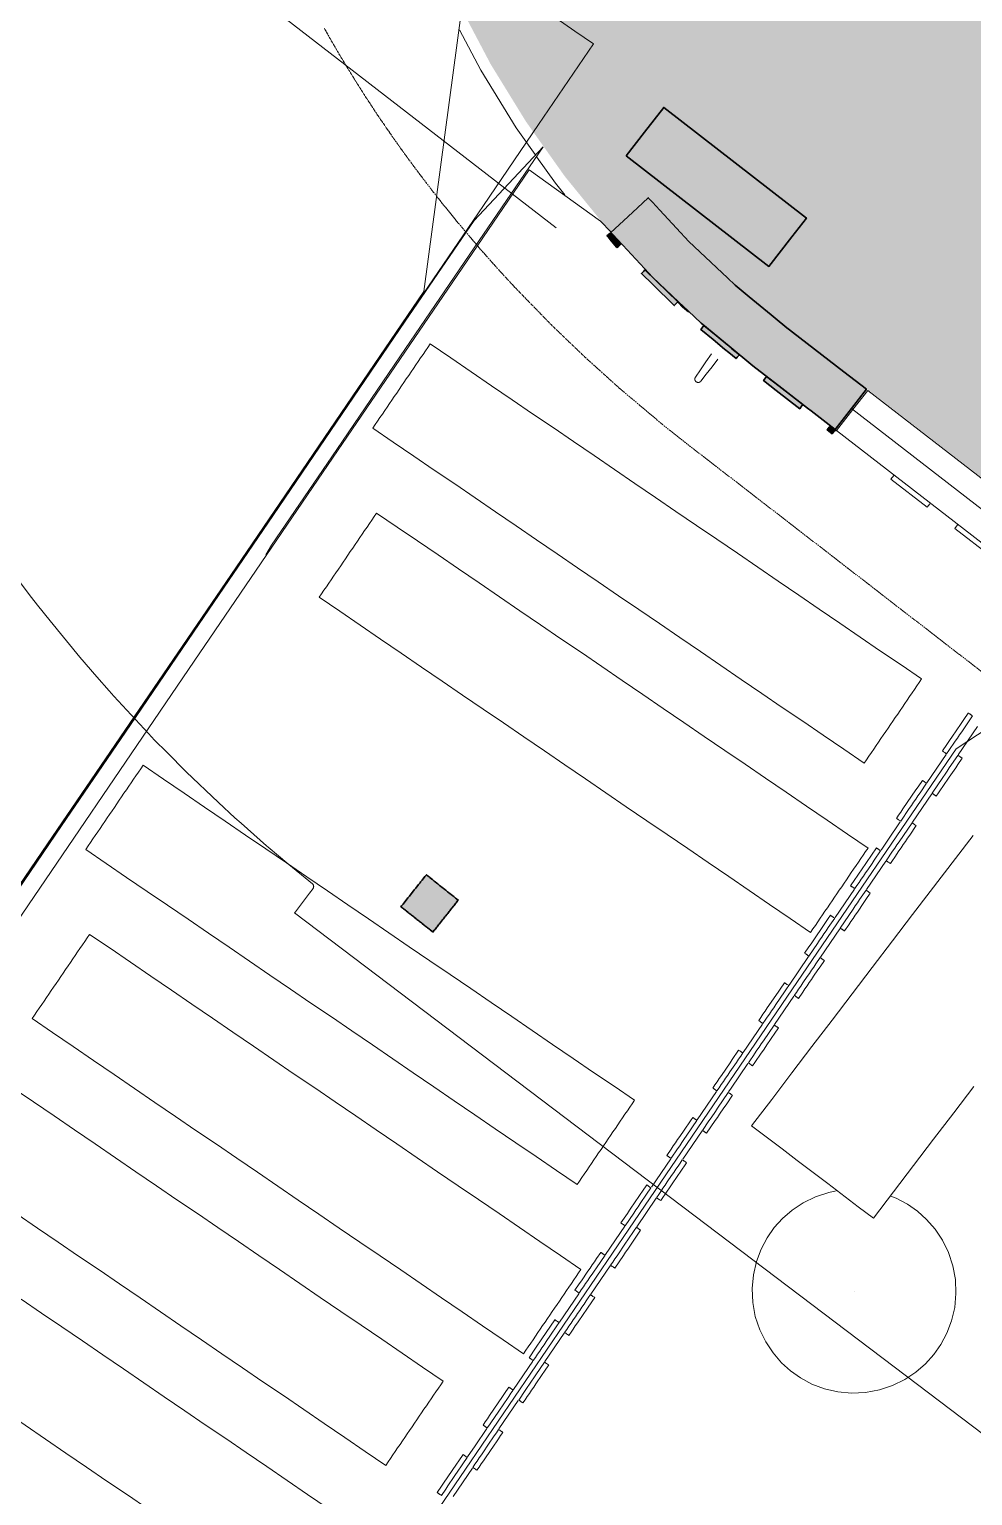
# Model space of a CAD drawing. Header units: millimetres. Extents: x -100577 to 287200, y -212120 to 238461.
# Drawn here: x 37707 to 40483, y 31457 to 35771 of the extents above; entities that cross this region are included whole.
import ezdxf

# ---------------------------------------------------------------- set-up
doc = ezdxf.new("R2010")
doc.units = ezdxf.units.MM
doc.linetypes.add('PHANTOM', pattern=[6.35, 3.175, -0.635, 0.635, -0.635, 0.635, -0.635])
for name, color, linetype, lineweight in [('01_切断（構造・壁）', 7, 'Continuous', 35), ('03_切断（ガラス）', 5, 'Continuous', 13), ('06_部屋の色', 8, 'Continuous', 0), ('10_見えがかり', 7, 'Continuous', 13), ('11_見えがかり（家具）', 8, 'Continuous', 9), ('20_上部（屋根の外形・梁）', 8, 'PHANTOM', 9), ('30_敷地・外構', 8, 'Continuous', 9), ('50_寸法', 3, 'Continuous', 9)]:
    doc.layers.add(name, color=color, linetype=linetype, lineweight=lineweight)

msp = doc.modelspace()

# ---------------------------------------------------------------- hatches: boundary and pattern name
at = {"layer": '01_切断（構造・壁）'}
for points in [[(39463.9, 35398.9), (39517.6, 35468.2), (39574.2, 35541.2), (39994, 35215.7), (39951.4, 35160.7), (39883.7, 35073.4)], [(39766.5, 34838.5), (39700, 34893.5), (39684.7, 34906.1), (39645.8, 34942.8), (39618.5, 34968.6), (39541.3, 35041.4), (39530.2, 35053.4), (39479.4, 35108), (39453.9, 35135.5), (39453.9, 35135.5), (39453.9, 35135.5), (39418.9, 35173.2), (39455.7, 35207.4), (39497.4, 35246.1), (39528.8, 35275.3), (39540.8, 35262.3), (39562.8, 35238.6), (39611.9, 35185.8), (39647.9, 35147.1), (39746, 35054.5), (39762.1, 35039.3), (39784, 35018.6), (39825.9, 34984), (39889.9, 34931.1), (39908.2, 34916), (39930.2, 34897.8), (39931, 34897.1), (39931.2, 34897), (39931.6, 34896.7), (40104.3, 34763.3), (40104.3, 34763.3), (40170.8, 34711.9), (40170.8, 34711.9), (40170.8, 34711.9), (40127.1, 34655.4), (40079, 34593.2), (40079, 34593.2), (40079, 34593.2), (40007.9, 34648.1), (39996.8, 34656.8), (39921.4, 34715), (39836.6, 34780.6)], [(39415.5, 35153.2), (39407.1, 35163), (39415.2, 35170), (39418.5, 35172.8), (39426.9, 35163), (39448, 35138.6), (39440.6, 35132.2), (39436.6, 35128.8)], [(39542.2, 35019.7), (39508.5, 35052.4), (39515.4, 35059.4), (39519, 35063.1), (39552.6, 35030.4), (39615.8, 34969), (39608.9, 34962), (39605.3, 34958.2)], [(39719.2, 34858.1), (39683, 34888), (39689.3, 34895.5), (39692.6, 34899.6), (39728.8, 34869.7), (39762.7, 34841.6), (39775, 34831.4), (39796.7, 34813.6), (39790.4, 34806), (39787.1, 34802), (39765.5, 34819.9), (39753.2, 34830.1)], [(39904.9, 34708.8), (39867.8, 34737.5), (39873.8, 34745.2), (39876.9, 34749.4), (39914.1, 34720.7), (39983.8, 34666.8), (39977.8, 34659.1), (39974.6, 34654.9)], [(40064.9, 34585.1), (40055.4, 34592.5), (40061.3, 34600.3), (40064.5, 34604.4), (40074.1, 34597), (40079, 34593.2), (40074.7, 34587.6), (40069.8, 34581.3)], [(38808.8, 33183.6), (38806.3, 33185.6), (38800.9, 33189.9), (38802.8, 33192.3), (38807.1, 33197.7), (38809.1, 33200.1), (38813.4, 33205.5), (38815.3, 33207.9), (38819.6, 33213.3), (38821.5, 33215.8), (38825.8, 33221.2), (38827.7, 33223.6), (38832.1, 33229), (38834, 33231.4), (38838.3, 33236.8), (38840.2, 33239.2), (38844.5, 33244.7), (38846.4, 33247.1), (38850.7, 33252.5), (38852.6, 33254.9), (38857, 33260.3), (38858.9, 33262.7), (38863.2, 33268.1), (38865.1, 33270.5), (38869.4, 33276), (38871.3, 33278.4), (38875.6, 33283.8), (38878, 33281.9), (38883.5, 33277.6), (38885.9, 33275.6), (38891.3, 33271.3), (38893.7, 33269.4), (38899.1, 33265.1), (38901.5, 33263.2), (38906.9, 33258.9), (38909.3, 33257), (38914.8, 33252.7), (38917.2, 33250.7), (38922.6, 33246.4), (38925, 33244.5), (38930.4, 33240.2), (38932.8, 33238.3), (38938.2, 33234), (38940.6, 33232.1), (38946.1, 33227.8), (38948.5, 33225.8), (38953.9, 33221.5), (38956.3, 33219.6), (38961.7, 33215.3), (38964.1, 33213.4), (38969.5, 33209.1), (38967.6, 33206.7), (38963.3, 33201.3), (38961.4, 33198.8), (38957.1, 33193.4), (38955.2, 33191), (38950.9, 33185.6), (38948.9, 33183.2), (38944.6, 33177.8), (38942.7, 33175.4), (38938.4, 33169.9), (38936.5, 33167.5), (38932.2, 33162.1), (38930.3, 33159.7), (38926, 33154.3), (38924, 33151.9), (38919.7, 33146.5), (38917.8, 33144.1), (38913.5, 33138.6), (38911.6, 33136.2), (38907.3, 33130.8), (38905.4, 33128.4), (38901.1, 33123), (38899.1, 33120.6), (38894.8, 33115.2), (38892.4, 33117.1), (38887, 33121.4), (38884.6, 33123.3), (38879.2, 33127.6), (38876.8, 33129.5), (38871.4, 33133.8), (38869, 33135.8), (38863.5, 33140.1), (38861.1, 33142), (38855.7, 33146.3), (38853.3, 33148.2), (38847.9, 33152.5), (38845.5, 33154.4), (38840.1, 33158.7), (38837.6, 33160.7), (38832.2, 33165), (38829.8, 33166.9), (38824.4, 33171.2), (38822, 33173.1), (38816.6, 33177.4), (38814.2, 33179.3)]]:
    msp.add_hatch(color=7, dxfattribs=at).paths.add_polyline_path(points)
at = {"layer": '06_部屋の色', "true_color": 0xc9c1e3}
msp.add_hatch(color=8, dxfattribs=at).paths.add_polyline_path([(38882.2, 37731.8), (38882.7, 37733.8), (38882.8, 37734.1), (38882.9, 37734.5), (38882.9, 37734.9), (38883.6, 37737.7), (38885.1, 37744), (38926, 37913.3), (38926, 37913.3), (38977.9, 38079.5), (38981.8, 38091.9), (39044.4, 38254.3), (39049.1, 38266.5), (39122.3, 38424.4), (39127.8, 38436.2), (39211.2, 38589), (39217.5, 38600.4), (39311.9, 38749.3), (39319, 38760.5), (39328.4, 38774.2), (39338.5, 38789), (39454.6, 38959.4), (39478.6, 38994.7), (41471.5, 41918.4), (48945.8, 35769.7), (48462.5, 35180.1), (47981.3, 34588.6), (47502.4, 33995.4), (47025.6, 33400.4), (46551, 32803.7), (46078.5, 32205.3), (45608.3, 31605.1), (45296, 31204.1), (45077.8, 30922.4), (40608.9, 34375.8), (40298.7, 34615.6), (39952.5, 34883.1), (39933.1, 34898.1), (39933, 34898), (39929.6, 34900.8), (39785.4, 35020.1), (39649.3, 35148.5), (39647.7, 35150.3), (39646.2, 35151.6), (39646.3, 35151.7), (39528.9, 35278.1), (39421.2, 35178), (39417.5, 35174.6), (39407.2, 35185.8), (39282.8, 35338.6), (39168.8, 35499.4), (39065.5, 35667.2), (38973.5, 35841.5), (38895, 36017.3), (39027.5, 36076.5), (39033.8, 36079.3), (38969, 36254.3), (38968.3, 36256.8), (38915.8, 36433.6), (38915.2, 36436.2), (38874.4, 36616.1), (38874, 36618.7), (38845.1, 36800.8), (38844.8, 36803.5), (38827.9, 36987.1), (38827.9, 36988.1), (38823.1, 37172.5), (38823.1, 37174.2), (38823.1, 37174.3), (38823.2, 37176.8), (38830.5, 37361.1), (38830.8, 37363.8), (38850.2, 37547.1), (38850.7, 37549.8), (38882.1, 37731.5), (38882.2, 37731.8), (38882.2, 37731.8)])

# ---------------------------------------------------------------- linework, layer by layer
at = {"layer": '01_切断（構造・壁）'}
for points in [[(39463.9, 35398.9), (39517.6, 35468.2), (39574.2, 35541.2), (39994, 35215.7), (39951.4, 35160.7), (39883.7, 35073.4), (39463.9, 35398.9)], [(39766.5, 34838.5), (39700, 34893.5), (39684.7, 34906.1), (39645.8, 34942.8), (39618.5, 34968.6), (39541.3, 35041.4), (39530.2, 35053.4), (39479.4, 35108), (39453.9, 35135.5), (39453.9, 35135.5), (39453.9, 35135.5), (39418.9, 35173.2), (39455.7, 35207.4), (39497.4, 35246.1), (39528.8, 35275.3), (39540.8, 35262.3), (39562.8, 35238.6), (39611.9, 35185.8), (39647.9, 35147.1), (39746, 35054.5), (39762.1, 35039.3), (39784, 35018.6), (39825.9, 34984), (39889.9, 34931.1), (39908.2, 34916), (39930.2, 34897.8), (39931, 34897.1), (39931.2, 34897), (39931.6, 34896.7), (40104.3, 34763.3), (40104.3, 34763.3), (40170.8, 34711.9), (40170.8, 34711.9), (40170.8, 34711.9), (40127.1, 34655.4), (40079, 34593.2), (40079, 34593.2), (40079, 34593.2), (40007.9, 34648.1), (39996.8, 34656.8), (39921.4, 34715), (39836.6, 34780.6), (39766.5, 34838.5)], [(39415.5, 35153.2), (39407.1, 35163), (39415.2, 35170), (39418.5, 35172.8), (39426.9, 35163), (39448, 35138.6), (39440.6, 35132.2), (39436.6, 35128.8), (39415.5, 35153.2)], [(39542.2, 35019.7), (39508.5, 35052.4), (39515.4, 35059.4), (39519, 35063.1), (39552.6, 35030.4), (39615.8, 34969), (39608.9, 34962), (39605.3, 34958.2), (39542.2, 35019.7)], [(39719.2, 34858.1), (39683, 34888), (39689.3, 34895.5), (39692.6, 34899.6), (39728.8, 34869.7), (39762.7, 34841.6), (39775, 34831.4), (39796.7, 34813.6), (39790.4, 34806), (39787.1, 34802), (39765.5, 34819.9), (39753.2, 34830.1), (39719.2, 34858.1)], [(39904.9, 34708.8), (39867.8, 34737.5), (39873.8, 34745.2), (39876.9, 34749.4), (39914.1, 34720.7), (39983.8, 34666.8), (39977.8, 34659.1), (39974.6, 34654.9), (39904.9, 34708.8)], [(40064.9, 34585.1), (40055.4, 34592.5), (40061.3, 34600.3), (40064.5, 34604.4), (40074.1, 34597), (40079, 34593.2), (40074.7, 34587.6), (40069.8, 34581.3), (40064.9, 34585.1)], [(38808.8, 33183.6), (38806.3, 33185.6), (38800.9, 33189.9), (38802.8, 33192.3), (38807.1, 33197.7), (38809.1, 33200.1), (38813.4, 33205.5), (38815.3, 33207.9), (38819.6, 33213.3), (38821.5, 33215.8), (38825.8, 33221.2), (38827.7, 33223.6), (38832.1, 33229), (38834, 33231.4), (38838.3, 33236.8), (38840.2, 33239.2), (38844.5, 33244.7), (38846.4, 33247.1), (38850.7, 33252.5), (38852.6, 33254.9), (38857, 33260.3), (38858.9, 33262.7), (38863.2, 33268.1), (38865.1, 33270.5), (38869.4, 33276), (38871.3, 33278.4), (38875.6, 33283.8), (38878, 33281.9), (38883.5, 33277.6), (38885.9, 33275.6), (38891.3, 33271.3), (38893.7, 33269.4), (38899.1, 33265.1), (38901.5, 33263.2), (38906.9, 33258.9), (38909.3, 33257), (38914.8, 33252.7), (38917.2, 33250.7), (38922.6, 33246.4), (38925, 33244.5), (38930.4, 33240.2), (38932.8, 33238.3), (38938.2, 33234), (38940.6, 33232.1), (38946.1, 33227.8), (38948.5, 33225.8), (38953.9, 33221.5), (38956.3, 33219.6), (38961.7, 33215.3), (38964.1, 33213.4), (38969.5, 33209.1), (38967.6, 33206.7), (38963.3, 33201.3), (38961.4, 33198.8), (38957.1, 33193.4), (38955.2, 33191), (38950.9, 33185.6), (38948.9, 33183.2), (38944.6, 33177.8), (38942.7, 33175.4), (38938.4, 33169.9), (38936.5, 33167.5), (38932.2, 33162.1), (38930.3, 33159.7), (38926, 33154.3), (38924, 33151.9), (38919.7, 33146.5), (38917.8, 33144.1), (38913.5, 33138.6), (38911.6, 33136.2), (38907.3, 33130.8), (38905.4, 33128.4), (38901.1, 33123), (38899.1, 33120.6), (38894.8, 33115.2), (38892.4, 33117.1), (38887, 33121.4), (38884.6, 33123.3), (38879.2, 33127.6), (38876.8, 33129.5), (38871.4, 33133.8), (38869, 33135.8), (38863.5, 33140.1), (38861.1, 33142), (38855.7, 33146.3), (38853.3, 33148.2), (38847.9, 33152.5), (38845.5, 33154.4), (38840.1, 33158.7), (38837.6, 33160.7), (38832.2, 33165), (38829.8, 33166.9), (38824.4, 33171.2), (38822, 33173.1), (38816.6, 33177.4), (38814.2, 33179.3), (38808.8, 33183.6)]]:
    msp.add_lwpolyline(points, dxfattribs=at)
at = {"layer": '03_切断（ガラス）'}
msp.add_lwpolyline([(40126.9, 34655.5), (44082.1, 31596.7)], dxfattribs=at)
at = {"layer": '10_見えがかり'}
for points in [[(38978.6, 35826.5), (38868.4, 34999.4), (38314.8, 34187.1), (37761.1, 33374.9), (37207.5, 32562.6), (36653.9, 31750.4), (36100.2, 30938.1), (35546.6, 30125.9)], [(38973, 35769.6), (39036, 35650.3), (39140.4, 35480.6), (39195.5, 35402.9)], [(36184.9, 29549.5), (35644.5, 29917.8), (35593.1, 30105.3), (35577.9, 30083), (35593, 30105.6), (35577.1, 30163.5), (35981.7, 30757.1), (36184, 31053.9), (36386.3, 31350.7), (36588.5, 31647.4), (36993.1, 32241), (37195.4, 32537.8), (37397.7, 32834.6), (37600, 33131.4), (37802.3, 33428.1), (38004.6, 33724.9), (38206.9, 34021.7), (38409.1, 34318.5), (38611.4, 34615.3), (38813.7, 34912), (39016, 35208.8), (39219.1, 35425)], [(39219.1, 35425), (39016.8, 35128.3), (38814.5, 34831.5), (38612.2, 34534.7), (38420.3, 34253.2), (38403.2, 34224.5)], [(39201.1, 35395.1), (39255.8, 35318), (39283.1, 35284.4)], [(38192.7, 33912.2), (38389.7, 34201.2), (38586.7, 34490.2), (38980.7, 35068.3), (39177.7, 35357.3), (39388.4, 35206.8), (39418.3, 35175.3)], [(39616.6, 34966.9), (39629.3, 34953.6), (39647.5, 34938.5)], [(40174.7, 34708.8), (40174.7, 34708.8), (41504, 33681.6), (42833.7, 32654.1), (44123, 31657.8), (44118.6, 31652.1), (44114.7, 31646.9), (44114.6, 31646.9), (44075, 31595.6), (44031.3, 31539), (44031.3, 31539), (42741.3, 32535.9), (40083, 34590.2), (40131, 34652.3), (40174.7, 34708.8)], [(40079.4, 34590.4), (40081.7, 34588.6)], [(40242.9, 34447.6), (40250.9, 34457.9)], [(40357.7, 34375.3), (40349.8, 34365), (40242.9, 34447.6)], [(40430.5, 34302.6), (40438.5, 34312.9)], [(40545.3, 34230.4), (40537.3, 34220.1), (40430.5, 34302.6)], [(37198.4, 28965.6), (37173.1, 28936.4), (36306.1, 29527.4), (36017.1, 29724.4), (35728, 29921.4), (35631.7, 30154.9), (35828.7, 30443.9), (36025.7, 30733), (36616.7, 31600), (36813.7, 31889), (37404.7, 32756.1), (37601.7, 33045.1), (38192.7, 33912.2)], [(40397.5, 33645.9), (40396.4, 33646.6), (40395.4, 33647.3), (40394.4, 33648), (40407, 33666.6), (40413.4, 33675.9), (40426, 33694.5), (40432.4, 33703.8), (40451.4, 33731.7), (40457.7, 33741), (40470.4, 33759.6), (40471.4, 33758.9), (40473.5, 33757.5), (40474.5, 33756.8), (40475.6, 33756.1), (40476.6, 33755.4), (40477.6, 33754.7), (40478.7, 33753.9), (40479.7, 33753.2), (40481.7, 33751.8), (40482.8, 33751.1), (40451.1, 33704.7), (40444.8, 33695.4), (40438.4, 33686.1), (40432.1, 33676.8), (40425.8, 33667.5), (40419.4, 33658.2), (40413.1, 33648.9), (40406.7, 33639.6), (40405.7, 33640.3), (40404.7, 33641), (40403.6, 33641.7), (40401.6, 33643.1), (40399.5, 33644.5), (40397.5, 33645.9)], [(40498, 33720.2), (40441.1, 33636.7)], [(40348.7, 33554.5), (40405.6, 33637.9)], [(40368.1, 33520.7), (40367, 33521.4), (40366, 33522.1), (40365, 33522.8), (40364, 33523.5), (40395.6, 33570), (40402, 33579.3), (40408.3, 33588.6), (40414.6, 33597.9), (40440, 33635.1), (40441, 33634.4), (40443.1, 33633), (40444.1, 33632.3), (40445.1, 33631.6), (40447.2, 33630.2), (40448.2, 33629.4), (40449.3, 33628.7), (40451.3, 33627.3), (40452.4, 33626.6), (40439.7, 33608), (40433.4, 33598.7), (40414.4, 33570.9), (40408, 33561.6), (40401.7, 33552.3), (40395.4, 33543), (40389, 33533.7), (40382.7, 33524.4), (40376.3, 33515.1), (40374.3, 33516.5), (40373.2, 33517.2), (40372.2, 33517.9), (40371.2, 33518.6), (40370.1, 33519.3), (40369.1, 33520), (40368.1, 33520.7)], [(40262.3, 33447.6), (40260.2, 33449), (40259.2, 33449.7), (40265.5, 33459), (40271.9, 33468.3), (40278.2, 33477.6), (40316.2, 33533.4), (40322.5, 33542.7), (40335.2, 33561.3), (40337.3, 33559.9), (40338.3, 33559.2), (40340.4, 33557.7), (40341.4, 33557), (40342.4, 33556.3), (40345.5, 33554.2), (40346.6, 33553.5), (40347.6, 33552.8), (40328.6, 33524.9), (40322.3, 33515.6), (40315.9, 33506.3), (40309.6, 33497), (40303.3, 33487.7), (40296.9, 33478.5), (40271.6, 33441.3), (40270.5, 33442), (40268.5, 33443.4), (40265.4, 33445.5), (40264.3, 33446.2), (40263.3, 33446.9), (40262.3, 33447.6)], [(40362.8, 33521.9), (40305.9, 33438.4)], [(40213.6, 33356.2), (40233.3, 33385.1), (40270.4, 33439.6)], [(40231.9, 33323.1), (40230.8, 33323.8), (40229.8, 33324.5), (40228.8, 33325.2), (40247.8, 33353.1), (40254.1, 33362.4), (40260.5, 33371.7), (40266.8, 33381), (40304.8, 33436.8), (40305.8, 33436.1), (40306.9, 33435.4), (40308.9, 33433.9), (40311, 33432.5), (40313.1, 33431.1), (40316.2, 33429), (40317.2, 33428.3), (40298.2, 33400.4), (40291.9, 33391.1), (40285.5, 33381.8), (40279.2, 33372.5), (40272.9, 33363.2), (40266.5, 33353.9), (40253.8, 33335.4), (40247.5, 33326.1), (40241.2, 33316.8), (40240.1, 33317.5), (40239.1, 33318.2), (40238.1, 33318.9), (40237, 33319.6), (40235, 33321), (40233.9, 33321.7), (40232.9, 33322.4), (40231.9, 33323.1)], [(40128.1, 33248.6), (40127.1, 33249.3), (40126.1, 33250), (40125, 33250.7), (40124, 33251.4), (40136.7, 33270), (40143, 33279.3), (40149.4, 33288.6), (40155.7, 33297.9), (40200, 33363), (40201.1, 33362.2), (40202.1, 33361.5), (40203.1, 33360.8), (40205.2, 33359.4), (40206.2, 33358.7), (40207.3, 33358), (40208.3, 33357.3), (40209.3, 33356.6), (40210.4, 33355.9), (40211.4, 33355.2), (40212.4, 33354.5), (40206.1, 33345.2), (40199.8, 33335.9), (40193.4, 33326.6), (40187.1, 33317.3), (40174.4, 33298.7), (40168.1, 33289.4), (40161.7, 33280.1), (40155.4, 33270.8), (40149.1, 33261.5), (40142.7, 33252.2), (40136.4, 33243), (40134.3, 33244.4), (40133.3, 33245.1), (40132.3, 33245.8), (40131.2, 33246.5), (40130.2, 33247.2), (40129.2, 33247.9), (40128.1, 33248.6)], [(40227.7, 33323.6), (40170.8, 33240.1)], [(40078.4, 33157.8), (40135.3, 33241.3)], [(40096.7, 33124.8), (40095.7, 33125.5), (40094.6, 33126.2), (40093.6, 33126.9), (40131.6, 33182.7), (40138, 33192), (40144.3, 33201.3), (40150.6, 33210.6), (40169.6, 33238.5), (40170.7, 33237.7), (40172.7, 33236.3), (40173.8, 33235.6), (40175.8, 33234.2), (40176.9, 33233.5), (40177.9, 33232.8), (40178.9, 33232.1), (40181, 33230.7), (40182, 33230), (40169.4, 33211.4), (40163, 33202.1), (40144, 33174.2), (40137.7, 33164.9), (40131.3, 33155.6), (40125, 33146.3), (40118.7, 33137), (40106, 33118.5), (40105, 33119.2), (40103.9, 33119.9), (40102.9, 33120.6), (40101.9, 33121.3), (40100.8, 33122), (40099.8, 33122.7), (40098.8, 33123.4), (40097.7, 33124.1), (40096.7, 33124.8)], [(39991.9, 33051), (39989.9, 33052.4), (39988.8, 33053.1), (40001.5, 33071.7), (40007.8, 33081), (40052.2, 33146), (40058.5, 33155.3), (40064.9, 33164.6), (40065.9, 33163.9), (40066.9, 33163.2), (40068, 33162.5), (40069, 33161.8), (40071.1, 33160.4), (40072.1, 33159.7), (40074.2, 33158.3), (40076.2, 33156.9), (40077.3, 33156.2), (40058.3, 33128.3), (40051.9, 33119), (40045.6, 33109.7), (40039.2, 33100.4), (40032.9, 33091.1), (40026.6, 33081.8), (40001.2, 33044.6), (40000.2, 33045.3), (39998.1, 33046.8), (39996.1, 33048.2), (39995, 33048.9), (39994, 33049.6), (39993, 33050.3), (39991.9, 33051)], [(40092.5, 33125.2), (40035.6, 33041.8)], [(39943.2, 32959.5), (40000.1, 33043)], [(39961.5, 32926.5), (39960.5, 32927.2), (39959.5, 32927.9), (39958.4, 32928.6), (39964.8, 32937.9), (39971.1, 32947.2), (39977.4, 32956.5), (39983.8, 32965.8), (39996.5, 32984.4), (40002.8, 32993.7), (40009.1, 33003), (40015.5, 33012.2), (40021.8, 33021.5), (40034.5, 33040.1), (40035.5, 33039.4), (40037.6, 33038), (40038.6, 33037.3), (40039.6, 33036.6), (40040.7, 33035.9), (40041.7, 33035.2), (40042.7, 33034.5), (40043.8, 33033.8), (40044.8, 33033.1), (40045.8, 33032.4), (40046.9, 33031.7), (40034.2, 33013.1), (40027.9, 33003.8), (40015.2, 32985.2), (40008.8, 32975.9), (40002.5, 32966.6), (39996.2, 32957.3), (39989.8, 32948), (39983.5, 32938.7), (39970.8, 32920.1), (39968.8, 32921.5), (39967.7, 32922.2), (39966.7, 32923), (39965.7, 32923.7), (39964.6, 32924.4), (39963.6, 32925.1), (39961.5, 32926.5)], [(39856.8, 32852.7), (39854.7, 32854.1), (39853.7, 32854.8), (39860, 32864.1), (39866.3, 32873.4), (39872.7, 32882.7), (39879, 32892), (39910.7, 32938.4), (39917, 32947.7), (39929.7, 32966.3), (39930.7, 32965.6), (39932.8, 32964.2), (39934.9, 32962.8), (39936.9, 32961.4), (39939, 32960), (39941.1, 32958.6), (39942.1, 32957.9), (39935.8, 32948.6), (39929.4, 32939.3), (39904.1, 32902.1), (39897.7, 32892.8), (39891.4, 32883.5), (39885.1, 32874.2), (39878.7, 32864.9), (39872.4, 32855.6), (39866.1, 32846.3), (39865, 32847), (39864, 32847.7), (39863, 32848.4), (39861.9, 32849.1), (39859.9, 32850.5), (39857.8, 32852), (39856.8, 32852.7)], [(39957.3, 32926.9), (39900.4, 32843.5)], [(39808, 32761.2), (39864.9, 32844.7)], [(39826.4, 32728.2), (39824.3, 32729.6), (39823.3, 32730.3), (39829.6, 32739.6), (39835.9, 32748.9), (39848.6, 32767.5), (39854.9, 32776.8), (39861.3, 32786), (39867.6, 32795.3), (39899.3, 32841.8), (39900.3, 32841.1), (39901.4, 32840.4), (39902.4, 32839.7), (39903.4, 32839), (39904.5, 32838.3), (39905.5, 32837.6), (39906.5, 32836.9), (39907.6, 32836.2), (39908.6, 32835.5), (39909.6, 32834.8), (39910.7, 32834.1), (39911.7, 32833.4), (39899, 32814.8), (39892.7, 32805.5), (39886.3, 32796.2), (39880, 32786.9), (39867.3, 32768.3), (39861, 32759), (39854.7, 32749.7), (39848.3, 32740.4), (39842, 32731.1), (39835.7, 32721.8), (39833.6, 32723.2), (39832.6, 32723.9), (39831.5, 32724.6), (39828.4, 32726.8), (39826.4, 32728.2)], [(39721.6, 32654.3), (39719.5, 32655.8), (39718.5, 32656.5), (39724.8, 32665.8), (39731.2, 32675.1), (39737.5, 32684.3), (39743.8, 32693.6), (39769.2, 32730.8), (39775.5, 32740.1), (39781.9, 32749.4), (39788.2, 32758.7), (39794.5, 32768), (39795.6, 32767.3), (39797.6, 32765.9), (39798.7, 32765.2), (39799.7, 32764.5), (39801.8, 32763.1), (39802.8, 32762.4), (39803.8, 32761.7), (39805.9, 32760.3), (39806.9, 32759.6), (39800.6, 32750.3), (39794.2, 32741), (39787.9, 32731.7), (39768.9, 32703.8), (39762.6, 32694.5), (39756.2, 32685.2), (39749.9, 32675.9), (39743.6, 32666.6), (39737.2, 32657.3), (39730.9, 32648), (39729.9, 32648.7), (39728.8, 32649.4), (39727.8, 32650.1), (39726.8, 32650.8), (39724.7, 32652.2), (39723.7, 32652.9), (39722.6, 32653.6), (39721.6, 32654.3)], [(39822.1, 32728.6), (39772.4, 32655.7), (39765.2, 32645.2)], [(39672.9, 32562.9), (39729.8, 32646.4)], [(39691.2, 32529.8), (39690.2, 32530.6), (39689.1, 32531.3), (39688.1, 32532), (39707.1, 32559.8), (39713.4, 32569.1), (39726.1, 32587.7), (39732.4, 32597), (39764.1, 32643.5), (39765.2, 32642.8), (39766.2, 32642.1), (39768.3, 32640.7), (39769.3, 32640), (39770.3, 32639.3), (39771.4, 32638.6), (39772.4, 32637.9), (39775.5, 32635.8), (39776.5, 32635.1), (39757.5, 32607.2), (39751.2, 32597.9), (39738.5, 32579.3), (39732.2, 32570), (39725.8, 32560.7), (39700.5, 32523.5), (39699.4, 32524.2), (39698.4, 32524.9), (39697.4, 32525.6), (39696.4, 32526.3), (39695.3, 32527), (39694.3, 32527.7), (39693.3, 32528.4), (39692.2, 32529.1), (39691.2, 32529.8)], [(39587.4, 32455.3), (39586.4, 32456), (39585.4, 32456.7), (39584.4, 32457.4), (39583.3, 32458.1), (39596, 32476.7), (39602.3, 32486), (39608.7, 32495.3), (39615, 32504.6), (39621.3, 32513.9), (39634, 32532.5), (39640.3, 32541.8), (39646.7, 32551.1), (39653, 32560.4), (39659.4, 32569.7), (39660.4, 32569), (39661.4, 32568.3), (39662.5, 32567.6), (39663.5, 32566.9), (39664.5, 32566.2), (39665.5, 32565.5), (39666.6, 32564.8), (39667.6, 32564.1), (39668.6, 32563.4), (39669.7, 32562.7), (39670.7, 32562), (39671.7, 32561.2), (39659.1, 32542.7), (39652.7, 32533.4), (39633.7, 32505.5), (39627.4, 32496.2), (39621.1, 32486.9), (39614.7, 32477.6), (39608.4, 32468.3), (39602, 32459), (39595.7, 32449.7), (39593.6, 32451.1), (39592.6, 32451.8), (39591.6, 32452.5), (39590.5, 32453.2), (39588.5, 32454.6), (39587.4, 32455.3)], [(39687, 32530.3), (39630.1, 32446.8)], [(39537.7, 32364.6), (39594.6, 32448)], [(39556, 32331.5), (39555, 32332.2), (39553.9, 32332.9), (39552.9, 32333.6), (39559.3, 32342.9), (39565.6, 32352.2), (39571.9, 32361.5), (39578.3, 32370.8), (39584.6, 32380.1), (39597.3, 32398.7), (39603.6, 32408), (39609.9, 32417.3), (39616.3, 32426.6), (39622.6, 32435.9), (39628.9, 32445.2), (39630, 32444.5), (39632, 32443.1), (39633.1, 32442.4), (39634.1, 32441.7), (39635.1, 32441), (39638.2, 32438.9), (39639.3, 32438.2), (39640.3, 32437.5), (39641.3, 32436.7), (39622.3, 32408.9), (39616, 32399.6), (39609.7, 32390.3), (39603.3, 32381), (39597, 32371.7), (39590.7, 32362.4), (39584.3, 32353.1), (39578, 32343.8), (39571.6, 32334.5), (39565.3, 32325.2), (39563.2, 32326.6), (39562.2, 32327.3), (39558.1, 32330.1), (39556, 32331.5)], [(39451.2, 32257.7), (39450.2, 32258.4), (39449.2, 32259.1), (39448.1, 32259.8), (39467.2, 32287.7), (39473.5, 32297), (39479.8, 32306.3), (39486.2, 32315.6), (39492.5, 32324.9), (39498.8, 32334.2), (39505.2, 32343.5), (39511.5, 32352.8), (39524.2, 32371.4), (39525.2, 32370.7), (39527.3, 32369.3), (39528.3, 32368.6), (39530.4, 32367.2), (39532.4, 32365.8), (39534.5, 32364.3), (39536.6, 32362.9), (39523.9, 32344.3), (39517.6, 32335), (39511.2, 32325.8), (39504.9, 32316.5), (39498.6, 32307.2), (39492.2, 32297.9), (39485.9, 32288.6), (39460.5, 32251.4), (39459.5, 32252.1), (39457.4, 32253.5), (39455.4, 32254.9), (39453.3, 32256.3), (39452.3, 32257), (39451.2, 32257.7)], [(39551.8, 32332), (39494.9, 32248.5)], [(39402.5, 32166.3), (39459.4, 32249.7)], [(39421.9, 32132.5), (39420.8, 32133.2), (39419.8, 32133.9), (39418.8, 32134.6), (39417.7, 32135.3), (39424.1, 32144.6), (39430.4, 32153.9), (39436.8, 32163.2), (39462.1, 32200.4), (39468.4, 32209.7), (39474.8, 32219), (39481.1, 32228.3), (39487.4, 32237.6), (39493.8, 32246.9), (39495.8, 32245.5), (39496.9, 32244.8), (39500, 32242.7), (39502, 32241.3), (39504.1, 32239.8), (39505.1, 32239.1), (39506.2, 32238.4), (39468.2, 32182.7), (39461.8, 32173.4), (39455.5, 32164.1), (39430.1, 32126.9), (39428.1, 32128.3), (39427, 32129), (39426, 32129.7), (39425, 32130.4), (39423.9, 32131.1), (39422.9, 32131.8), (39421.9, 32132.5)], [(39316.1, 32059.4), (39314, 32060.8), (39313, 32061.5), (39325.6, 32080.1), (39332, 32089.4), (39351, 32117.3), (39357.3, 32126.6), (39363.7, 32135.9), (39370, 32145.2), (39376.3, 32154.5), (39389, 32173.1), (39390, 32172.4), (39392.1, 32171), (39393.1, 32170.3), (39394.2, 32169.6), (39395.2, 32168.8), (39396.2, 32168.1), (39397.3, 32167.4), (39398.3, 32166.7), (39399.3, 32166), (39400.4, 32165.3), (39401.4, 32164.6), (39376.1, 32127.4), (39369.7, 32118.1), (39363.4, 32108.8), (39357, 32099.6), (39350.7, 32090.3), (39344.4, 32081), (39338, 32071.7), (39331.7, 32062.4), (39325.4, 32053.1), (39324.3, 32053.8), (39322.3, 32055.2), (39320.2, 32056.6), (39318.1, 32058), (39316.1, 32059.4)], [(39416.6, 32133.7), (39359.7, 32050.2)], [(39267.4, 31968), (39324.2, 32051.4)], [(39285.7, 31934.9), (39283.6, 31936.3), (39282.6, 31937), (39288.9, 31946.3), (39295.2, 31955.6), (39301.6, 31964.9), (39307.9, 31974.2), (39314.3, 31983.5), (39320.6, 31992.8), (39326.9, 32002.1), (39333.3, 32011.4), (39339.6, 32020.7), (39345.9, 32030), (39352.3, 32039.3), (39358.6, 32048.6), (39359.6, 32047.9), (39361.7, 32046.5), (39362.7, 32045.8), (39363.8, 32045), (39364.8, 32044.3), (39365.8, 32043.6), (39367.9, 32042.2), (39370, 32040.8), (39371, 32040.1), (39352, 32012.2), (39345.7, 32002.9), (39339.3, 31993.6), (39333, 31984.3), (39326.6, 31975), (39320.3, 31965.8), (39314, 31956.5), (39307.6, 31947.2), (39301.3, 31937.9), (39295, 31928.6), (39292.9, 31930), (39290.8, 31931.4), (39287.7, 31933.5), (39285.7, 31934.9)], [(39181.9, 31860.4), (39180.9, 31861.1), (39178.8, 31862.5), (39177.8, 31863.2), (39196.8, 31891.1), (39203.1, 31900.4), (39209.5, 31909.7), (39215.8, 31919), (39253.8, 31974.8), (39254.9, 31974.1), (39256.9, 31972.6), (39258, 31971.9), (39259, 31971.2), (39261.1, 31969.8), (39262.1, 31969.1), (39263.1, 31968.4), (39265.2, 31967), (39266.2, 31966.3), (39259.9, 31957), (39253.6, 31947.7), (39247.2, 31938.4), (39240.9, 31929.1), (39228.2, 31910.5), (39221.9, 31901.2), (39215.5, 31891.9), (39209.2, 31882.6), (39202.9, 31873.3), (39196.5, 31864.1), (39190.2, 31854.8), (39188.1, 31856.2), (39187.1, 31856.9), (39184, 31859), (39183, 31859.7), (39181.9, 31860.4)], [(39281.4, 31935.4), (39224.6, 31851.9)], [(39132.2, 31769.6), (39189.1, 31853.1)], [(39150.5, 31736.6), (39149.5, 31737.3), (39148.4, 31738), (39147.4, 31738.7), (39166.4, 31766.6), (39172.7, 31775.9), (39179.1, 31785.2), (39185.4, 31794.5), (39191.8, 31803.8), (39198.1, 31813.1), (39223.4, 31850.3), (39224.5, 31849.6), (39225.5, 31848.8), (39227.6, 31847.4), (39229.6, 31846), (39231.7, 31844.6), (39234.8, 31842.5), (39235.8, 31841.8), (39223.2, 31823.2), (39216.8, 31813.9), (39197.8, 31786), (39191.5, 31776.7), (39185.1, 31767.4), (39178.8, 31758.1), (39172.5, 31748.8), (39166.1, 31739.6), (39159.8, 31730.3), (39158.8, 31731), (39157.7, 31731.7), (39156.7, 31732.4), (39154.6, 31733.8), (39153.6, 31734.5), (39152.6, 31735.2), (39151.5, 31735.9), (39150.5, 31736.6)], [(39046.8, 31662.1), (39045.7, 31662.8), (39044.7, 31663.5), (39043.7, 31664.2), (39042.6, 31664.9), (39049, 31674.2), (39055.3, 31683.5), (39061.6, 31692.8), (39099.7, 31748.6), (39106, 31757.9), (39118.7, 31776.4), (39119.7, 31775.7), (39120.7, 31775), (39121.8, 31774.3), (39123.8, 31772.9), (39125.9, 31771.5), (39128, 31770.1), (39129, 31769.4), (39130, 31768.7), (39131.1, 31768), (39124.7, 31758.7), (39118.4, 31749.4), (39112, 31740.1), (39105.7, 31730.8), (39099.4, 31721.5), (39093, 31712.2), (39086.7, 31702.9), (39067.7, 31675), (39061.4, 31665.7), (39055, 31656.4), (39053, 31657.9), (39051.9, 31658.6), (39050.9, 31659.3), (39048.8, 31660.7), (39047.8, 31661.4), (39046.8, 31662.1)], [(39146.3, 31737.1), (39089.4, 31653.6)], [(38997, 31571.3), (39019.2, 31603.9), (39053.9, 31654.8)], [(39015.3, 31538.3), (39014.3, 31539), (39013.3, 31539.7), (39012.2, 31540.4), (39018.6, 31549.7), (39024.9, 31559), (39031.2, 31568.3), (39037.6, 31577.6), (39062.9, 31614.8), (39069.3, 31624.1), (39075.6, 31633.3), (39081.9, 31642.6), (39088.3, 31651.9), (39089.3, 31651.2), (39090.3, 31650.5), (39091.4, 31649.8), (39092.4, 31649.1), (39093.4, 31648.4), (39095.5, 31647), (39096.5, 31646.3), (39097.6, 31645.6), (39098.6, 31644.9), (39099.6, 31644.2), (39100.7, 31643.5), (39094.3, 31634.2), (39088, 31624.9), (39081.6, 31615.6), (39075.3, 31606.3), (39050, 31569.1), (39043.6, 31559.8), (39037.3, 31550.5), (39031, 31541.2), (39024.6, 31531.9), (39022.6, 31533.3), (39020.5, 31534.8), (39017.4, 31536.9), (39015.3, 31538.3)], [(38910.6, 31464.5), (38909.5, 31465.2), (38908.5, 31465.9), (38907.5, 31466.6), (38920.1, 31485.2), (38926.5, 31494.5), (38964.5, 31550.2), (38970.8, 31559.5), (38983.5, 31578.1), (38984.5, 31577.4), (38986.6, 31576), (38988.7, 31574.6), (38990.7, 31573.2), (38992.8, 31571.8), (38994.9, 31570.4), (38995.9, 31569.7), (38983.2, 31551.1), (38976.9, 31541.8), (38970.5, 31532.5), (38957.9, 31513.9), (38951.5, 31504.6), (38945.2, 31495.3), (38938.9, 31486), (38932.5, 31476.7), (38919.8, 31458.1), (38918.8, 31458.8), (38917.8, 31459.5), (38916.8, 31460.2), (38915.7, 31460.9), (38913.7, 31462.4), (38912.6, 31463.1), (38911.6, 31463.8), (38910.6, 31464.5)], [(39011.1, 31538.7), (38954.2, 31455.3)]]:
    msp.add_lwpolyline(points, dxfattribs=at)
at = {"layer": '11_見えがかり（家具）'}
for points in [[(40247.2, 33089.2), (40306.4, 33166.8), (40484.9, 33399.2)], [(40486.5, 32660.8), (40427.4, 32583.4), (40368.3, 32505.9), (40309.2, 32428.4), (40250.1, 32350.9), (40191, 32273.4), (40146.2, 32307.4), (40056.6, 32375.4), (39967, 32443.5), (39922.3, 32477.5), (39832.7, 32545.6), (39891.9, 32623.2), (39951.1, 32700.9), (40010.3, 32778.5), (40069.5, 32856.2), (40128.7, 32933.9), (40188, 33011.5), (40247.2, 33089.2)], [(39878.7, 32216.2), (39899.5, 32245.8), (39923.6, 32272.7), (39952.1, 32297.5), (39984.7, 32319.1), (40020.8, 32336.8), (40059.6, 32349.6), (40081.9, 32353.7)], [(40242.8, 32338), (40258, 32332.3), (40291.4, 32314.6), (40321, 32293.8), (40347.9, 32269.7), (40372.6, 32241.2), (40394.3, 32208.6), (40412, 32172.5), (40424.8, 32133.7), (40432.3, 32093), (40434.1, 32051.7), (40430.4, 32011), (40421.3, 31971.8), (40407.5, 31935.3), (40389.8, 31901.9), (40369, 31872.3), (40344.8, 31845.4), (40316.3, 31820.7), (40283.8, 31799), (40247.7, 31781.3), (40208.8, 31768.5), (40168.2, 31761), (40126.9, 31759.2), (40086.2, 31762.9), (40047, 31772), (40010.4, 31785.8), (39977.1, 31803.5), (39947.5, 31824.3), (39920.6, 31848.5), (39895.8, 31877), (39874.2, 31909.5), (39856.5, 31945.6), (39843.7, 31984.5), (39836.2, 32025.1), (39834.3, 32066.4), (39838.1, 32107.1), (39847.2, 32146.3), (39861, 32182.9), (39878.7, 32216.2)]]:
    msp.add_lwpolyline(points, dxfattribs=at)
at = {"layer": '20_上部（屋根の外形・梁）'}
for points in [[(40563, 33840), (40271.2, 34065.6), (39687.5, 34516.7), (39657.5, 34539.8), (39657.4, 34539.9), (39571.3, 34607.9), (39570.9, 34608.2), (39444.9, 34714.2), (39444.5, 34714.5), (39402.6, 34752.2), (39342.5, 34806.4), (39342.2, 34806.7), (39243, 34901.9), (39242.6, 34902.3), (39135.2, 35012.8), (39089.8, 35062), (39089.6, 35062.2), (39034.5, 35124.2), (39034.3, 35124.5), (38962.6, 35209.1), (38962.4, 35209.4), (38918.1, 35264.4), (38910.1, 35274.3), (38909.9, 35274.5), (38897.4, 35290.6), (38897.1, 35291), (38892.9, 35296.2), (38892.7, 35296.5), (38888.7, 35301.8), (38888.5, 35302.1), (38875.8, 35318.3), (38875.6, 35318.6), (38850.7, 35352.1), (38850.6, 35352.2), (38825.5, 35385.5), (38825.3, 35385.8), (38817.5, 35396.7), (38817.1, 35397.2), (38809, 35408.2), (38808.8, 35408.4), (38776.5, 35453.9), (38776.3, 35454.1), (38767, 35467.8), (38766.7, 35468.2), (38760.5, 35476.9), (38760.2, 35477.2), (38750.3, 35492.2), (38750.1, 35492.4), (38728.9, 35523.4), (38728.7, 35523.7), (38713.6, 35547), (38713.4, 35547.4), (38698, 35570.4), (38697.7, 35570.8), (38683, 35594.3), (38682.8, 35594.7), (38667.7, 35618), (38667.4, 35618.4), (38648.2, 35650), (38648, 35650.2), (38640.5, 35662.1), (38638, 35666.1), (38637.8, 35666.5), (38632.9, 35674.9), (38632.6, 35675.4), (38623.4, 35690.4), (38623.3, 35690.7), (38594.8, 35739.3), (38594.7, 35739.6), (38583.9, 35758.9), (38583.6, 35759.5), (38575.1, 35774.1)], [(39135.2, 35012.8), (39135.2, 35012.8), (39135.2, 35012.8), (39135.2, 35012.8)]]:
    msp.add_lwpolyline(points, dxfattribs=at)
at = {"layer": '30_敷地・外構'}
for points in [[(39257.4, 35803.2), (39312.5, 35765.7), (39367.6, 35728.2), (39205.6, 35490.6), (39043.7, 35253), (38881.8, 35015.5), (38719.9, 34777.9), (38557.9, 34540.3), (38396, 34302.8), (38234.1, 34065.2), (38072.2, 33827.6), (37910.2, 33590.1), (37748.3, 33352.5), (37586.4, 33115), (37424.5, 32877.4), (37262.5, 32639.8), (37100.6, 32402.3), (36938.7, 32164.7), (36776.8, 31927.1), (36614.8, 31689.6), (36452.9, 31452)], [(38718, 34597.6), (38725.1, 34608), (38732.1, 34618.3), (38739.1, 34628.6), (38746.2, 34638.9), (38753.2, 34649.3), (38760.3, 34659.6), (38767.3, 34669.9), (38774.3, 34680.3), (38781.4, 34690.6), (38788.4, 34700.9), (38795.5, 34711.2), (38802.5, 34721.6), (38809.5, 34731.9), (38816.6, 34742.2), (38823.6, 34752.6), (38830.7, 34762.9), (38837.7, 34773.2), (38844.7, 34783.6), (38851.8, 34793.9), (38858.8, 34804.2), (38865.9, 34814.5), (38872.9, 34824.9), (38879.9, 34835.2), (38887, 34845.5), (38947.2, 34804.5), (39007.5, 34763.4), (39067.7, 34722.3), (39128, 34681.3), (39188.2, 34640.2), (39248.5, 34599.1), (39308.7, 34558), (39369, 34517), (39429.3, 34475.9), (39489.5, 34434.8), (39549.8, 34393.8), (39610, 34352.7), (39670.3, 34311.6), (39730.5, 34270.6), (39790.8, 34229.5), (39851, 34188.4), (39911.3, 34147.4), (39971.5, 34106.3), (40031.8, 34065.2), (40092, 34024.2), (40152.3, 33983.1), (40212.5, 33942), (40272.8, 33901), (40333, 33859.9), (40326, 33849.6), (40318.9, 33839.2), (40311.9, 33828.9), (40304.9, 33818.6), (40297.8, 33808.2), (40290.8, 33797.9), (40283.7, 33787.6), (40276.7, 33777.3), (40269.7, 33766.9), (40262.6, 33756.6), (40255.6, 33746.3), (40248.5, 33735.9), (40241.5, 33725.6), (40234.5, 33715.3), (40227.4, 33705), (40220.4, 33694.6), (40213.3, 33684.3), (40206.3, 33674), (40199.3, 33663.6), (40192.2, 33653.3), (40185.2, 33643), (40178.1, 33632.7), (40171.1, 33622.3), (40164.1, 33612), (40103.8, 33653.1), (40043.6, 33694.1), (39983.3, 33735.2), (39923.1, 33776.3), (39862.8, 33817.3), (39802.5, 33858.4), (39742.3, 33899.5), (39682, 33940.5), (39621.8, 33981.6), (39561.5, 34022.7), (39501.3, 34063.7), (39441, 34104.8), (39380.8, 34145.9), (39320.5, 34187), (39260.3, 34228), (39200, 34269.1), (39139.8, 34310.2), (39079.5, 34351.2), (39019.3, 34392.3), (38959, 34433.4), (38898.8, 34474.4), (38838.5, 34515.5), (38778.3, 34556.6), (38718, 34597.6)], [(39714.4, 34816.6), (39698.3, 34792.9), (39682.1, 34769.2), (39667.4, 34747.6), (39667.2, 34747.3), (39667, 34747), (39666.8, 34746.7), (39666.7, 34746.4), (39666.5, 34746.1), (39666.4, 34745.8), (39666.3, 34745.4), (39666.2, 34745.1), (39666.1, 34744.8), (39666, 34744.5), (39665.9, 34744.1), (39665.8, 34743.8), (39665.8, 34743.5), (39665.7, 34743.1), (39665.7, 34742.8), (39665.7, 34742.4), (39665.6, 34742.1), (39665.7, 34741.8), (39665.7, 34741.4), (39665.7, 34741.1), (39665.7, 34740.7), (39665.8, 34740.4), (39665.8, 34740.1), (39665.9, 34739.7), (39666, 34739.4), (39666.1, 34739.1), (39666.2, 34738.7), (39666.3, 34738.4), (39666.4, 34738.1), (39666.6, 34737.8), (39666.7, 34737.5), (39666.9, 34737.2), (39667, 34736.9), (39667.2, 34736.6), (39667.4, 34736.3), (39667.6, 34736), (39667.8, 34735.8), (39668, 34735.5), (39668.3, 34735.2), (39668.5, 34735), (39668.7, 34734.7), (39669, 34734.5), (39669.2, 34734.3), (39669.5, 34734.1), (39669.8, 34733.9), (39670.1, 34733.7), (39670.3, 34733.5), (39670.6, 34733.3), (39670.9, 34733.1), (39671.2, 34733), (39671.5, 34732.9), (39671.9, 34732.7), (39672.2, 34732.6), (39672.5, 34732.5), (39672.8, 34732.4), (39673.2, 34732.3), (39673.5, 34732.2), (39673.8, 34732.1), (39674.2, 34732.1), (39674.5, 34732), (39674.8, 34732), (39675.2, 34732), (39675.5, 34732), (39675.9, 34732), (39676.2, 34732), (39676.5, 34732), (39676.9, 34732), (39677.2, 34732.1), (39677.6, 34732.2), (39677.9, 34732.2), (39678.2, 34732.3), (39678.5, 34732.4), (39678.9, 34732.5), (39679.2, 34732.6), (39679.5, 34732.7), (39679.8, 34732.9), (39680.1, 34733), (39680.4, 34733.2), (39680.7, 34733.4), (39681, 34733.5), (39681.3, 34733.7), (39681.6, 34733.9), (39681.9, 34734.1), (39682.1, 34734.3), (39682.4, 34734.6), (39682.6, 34734.8), (39682.9, 34735.1), (39683.1, 34735.3), (39683.3, 34735.6), (39683.5, 34735.8), (39699.2, 34756.1), (39716.4, 34778.4), (39733.7, 34800.8)], [(38560.4, 34100), (38567.4, 34110.3), (38574.4, 34120.7), (38581.5, 34131), (38588.5, 34141.3), (38595.6, 34151.6), (38602.6, 34162), (38609.6, 34172.3), (38616.7, 34182.6), (38623.7, 34193), (38630.8, 34203.3), (38637.8, 34213.6), (38644.8, 34223.9), (38651.9, 34234.3), (38658.9, 34244.6), (38666, 34254.9), (38673, 34265.3), (38680, 34275.6), (38687.1, 34285.9), (38694.1, 34296.2), (38701.2, 34306.6), (38708.2, 34316.9), (38715.2, 34327.2), (38722.3, 34337.6), (38729.3, 34347.9), (38789.6, 34306.8), (38849.8, 34265.8), (38910.1, 34224.7), (38970.3, 34183.6), (39030.6, 34142.5), (39090.8, 34101.5), (39151.1, 34060.4), (39211.3, 34019.3), (39271.6, 33978.3), (39331.8, 33937.2), (39392.1, 33896.1), (39452.3, 33855.1), (39512.6, 33814), (39572.8, 33772.9), (39633.1, 33731.9), (39693.3, 33690.8), (39753.6, 33649.7), (39813.9, 33608.7), (39874.1, 33567.6), (39934.4, 33526.5), (39994.6, 33485.5), (40054.9, 33444.4), (40115.1, 33403.3), (40175.4, 33362.3), (40168.3, 33351.9), (40161.3, 33341.6), (40154.2, 33331.3), (40147.2, 33320.9), (40140.2, 33310.6), (40133.1, 33300.3), (40126.1, 33290), (40119, 33279.6), (40112, 33269.3), (40105, 33259), (40097.9, 33248.6), (40090.9, 33238.3), (40083.8, 33228), (40076.8, 33217.6), (40069.8, 33207.3), (40062.7, 33197), (40055.7, 33186.7), (40048.6, 33176.3), (40041.6, 33166), (40034.6, 33155.7), (40027.5, 33145.3), (40020.5, 33135), (40013.4, 33124.7), (40006.4, 33114.4), (39946.1, 33155.4), (39885.9, 33196.5), (39825.6, 33237.6), (39765.4, 33278.6), (39705.1, 33319.7), (39644.9, 33360.8), (39584.6, 33401.8), (39524.4, 33442.9), (39464.1, 33484), (39403.9, 33525), (39343.6, 33566.1), (39283.4, 33607.2), (39223.1, 33648.2), (39162.9, 33689.3), (39102.6, 33730.4), (39042.4, 33771.4), (38982.1, 33812.5), (38921.9, 33853.6), (38861.6, 33894.7), (38801.4, 33935.7), (38741.1, 33976.8), (38680.9, 34017.9), (38620.6, 34058.9), (38560.4, 34100)], [(46137.1, 27379.3), (40320.6, 31784), (38488, 33171.9), (38487.9, 33172), (38490.3, 33175.1), (38531.3, 33229.3), (38542.3, 33243.8), (38542.7, 33244.4), (38543.1, 33245.1), (38543.4, 33245.7), (38543.6, 33246.4), (38543.8, 33247.1), (38543.9, 33247.8), (38544, 33248.6), (38544.1, 33249.3), (38544, 33250), (38544, 33250.7), (38543.9, 33251.4), (38543.7, 33252.2), (38543.4, 33252.8), (38543.2, 33253.5), (38542.9, 33254.2), (38542.5, 33254.8), (38542.1, 33255.4), (38541.6, 33256), (38541.1, 33256.5), (38540.6, 33257), (38471.4, 33314.2), (38410.4, 33364.6), (38405.2, 33369.2), (38330.5, 33435.3), (38311.9, 33451.6), (38264.2, 33496.7), (38168.7, 33586.8), (38168.6, 33586.9), (38111.8, 33644.2), (38076.1, 33680.1), (38057.9, 33699.7), (37956, 33809.4), (37941.9, 33824.5), (37906, 33865.8), (37855.8, 33923.6), (37855.7, 33923.7), (37769, 34030.3), (37731.4, 34076.5), (37714, 34099.4), (37653.6, 34178.9)], [(37388.8, 28726.5), (37215.3, 28844.7), (37545.7, 29415.5), (38027.3, 30122), (38508.8, 30828.4), (38990.4, 31534.9), (39471.9, 32241.4), (39953.4, 32947.9), (40435, 33654.4), (40899.3, 33959.3), (41336, 33621.9), (41772.7, 33284.4), (42209.4, 32946.9), (42646.2, 32609.4), (43082.9, 32272), (43519.6, 31934.5), (43956.3, 31597)], [(37873.2, 33358.2), (37880.2, 33368.5), (37887.3, 33378.8), (37894.3, 33389.2), (37901.4, 33399.5), (37908.4, 33409.8), (37915.4, 33420.1), (37922.5, 33430.5), (37929.5, 33440.8), (37936.6, 33451.1), (37943.6, 33461.5), (37950.6, 33471.8), (37957.7, 33482.1), (37964.7, 33492.4), (37971.8, 33502.8), (37978.8, 33513.1), (37985.8, 33523.4), (37992.9, 33533.8), (37999.9, 33544.1), (38007, 33554.4), (38014, 33564.7), (38021, 33575.1), (38028.1, 33585.4), (38035.1, 33595.7), (38042.2, 33606.1), (38102.4, 33565), (38162.7, 33523.9), (38222.9, 33482.9), (38283.2, 33441.8), (38343.4, 33400.7), (38403.7, 33359.7), (38463.9, 33318.6), (38524.2, 33277.5), (38584.4, 33236.4), (38644.7, 33195.4), (38704.9, 33154.3), (38765.2, 33113.2), (38825.4, 33072.2), (38885.7, 33031.1), (38945.9, 32990), (39006.2, 32949), (39066.4, 32907.9), (39126.7, 32866.8), (39186.9, 32825.8), (39247.2, 32784.7), (39307.4, 32743.6), (39367.7, 32702.6), (39427.9, 32661.5), (39488.2, 32620.4), (39481.2, 32610.1), (39474.1, 32599.8), (39467.1, 32589.4), (39460, 32579.1), (39453, 32568.8), (39446, 32558.5), (39438.9, 32548.1), (39431.9, 32537.8), (39424.8, 32527.5), (39417.8, 32517.1), (39410.8, 32506.8), (39403.7, 32496.5), (39396.7, 32486.2), (39389.6, 32475.8), (39382.6, 32465.5), (39375.6, 32455.2), (39368.5, 32444.8), (39361.5, 32434.5), (39354.4, 32424.2), (39347.4, 32413.9), (39340.4, 32403.5), (39333.3, 32393.2), (39326.3, 32382.9), (39319.2, 32372.5), (39259, 32413.6), (39198.7, 32454.7), (39138.5, 32495.7), (39078.2, 32536.8), (39018, 32577.9), (38957.7, 32618.9), (38897.5, 32660), (38837.2, 32701.1), (38777, 32742.1), (38716.7, 32783.2), (38656.5, 32824.3), (38596.2, 32865.4), (38536, 32906.4), (38475.7, 32947.5), (38415.5, 32988.6), (38355.2, 33029.6), (38295, 33070.7), (38234.7, 33111.8), (38174.4, 33152.8), (38114.2, 33193.9), (38053.9, 33235), (37993.7, 33276), (37933.4, 33317.1), (37873.2, 33358.2)], [(37715.5, 32860.5), (37722.6, 32870.9), (37729.6, 32881.2), (37736.6, 32891.5), (37743.7, 32901.8), (37750.7, 32912.2), (37757.8, 32922.5), (37764.8, 32932.8), (37771.9, 32943.2), (37778.9, 32953.5), (37785.9, 32963.8), (37793, 32974.1), (37800, 32984.5), (37807.1, 32994.8), (37814.1, 33005.1), (37821.1, 33015.5), (37828.2, 33025.8), (37835.2, 33036.1), (37842.3, 33046.5), (37849.3, 33056.8), (37856.3, 33067.1), (37863.4, 33077.4), (37870.4, 33087.8), (37877.5, 33098.1), (37884.5, 33108.4), (37944.7, 33067.4), (38005, 33026.3), (38065.2, 32985.2), (38125.5, 32944.2), (38185.8, 32903.1), (38246, 32862), (38306.3, 32820.9), (38366.5, 32779.9), (38426.8, 32738.8), (38487, 32697.7), (38547.3, 32656.7), (38607.5, 32615.6), (38667.8, 32574.5), (38728, 32533.5), (38788.3, 32492.4), (38848.5, 32451.3), (38908.8, 32410.3), (38969, 32369.2), (39029.3, 32328.1), (39089.5, 32287.1), (39149.8, 32246), (39210, 32204.9), (39270.3, 32163.9), (39330.5, 32122.8), (39323.5, 32112.5), (39316.5, 32102.1), (39309.4, 32091.8), (39302.4, 32081.5), (39295.3, 32071.1), (39288.3, 32060.8), (39281.3, 32050.5), (39274.2, 32040.2), (39267.2, 32029.8), (39260.1, 32019.5), (39253.1, 32009.2), (39246, 31998.8), (39239, 31988.5), (39232, 31978.2), (39224.9, 31967.9), (39217.9, 31957.5), (39210.8, 31947.2), (39203.8, 31936.9), (39196.8, 31926.5), (39189.7, 31916.2), (39182.7, 31905.9), (39175.6, 31895.6), (39168.6, 31885.2), (39161.6, 31874.9), (39101.3, 31916), (39041.1, 31957), (38980.8, 31998.1), (38920.6, 32039.2), (38860.3, 32080.2), (38800.1, 32121.3), (38739.8, 32162.4), (38679.6, 32203.4), (38619.3, 32244.5), (38559.1, 32285.6), (38498.8, 32326.6), (38438.5, 32367.7), (38378.3, 32408.8), (38318, 32449.9), (38257.8, 32490.9), (38197.5, 32532), (38137.3, 32573.1), (38077, 32614.1), (38016.8, 32655.2), (37956.5, 32696.3), (37896.3, 32737.3), (37836, 32778.4), (37775.8, 32819.5), (37715.5, 32860.5)], [(37659.7, 32656.5), (37719.9, 32615.5), (37780.2, 32574.4), (37840.4, 32533.3), (37900.7, 32492.3), (37961, 32451.2), (38021.2, 32410.1), (38081.5, 32369.1), (38141.7, 32328), (38202, 32286.9), (38262.2, 32245.9), (38322.5, 32204.8), (38382.7, 32163.7), (38443, 32122.7), (38503.2, 32081.6), (38563.5, 32040.5), (38623.7, 31999.5), (38684, 31958.4), (38744.2, 31917.3), (38804.5, 31876.3), (38864.7, 31835.2), (38925, 31794.1), (38917.9, 31783.8), (38910.9, 31773.5), (38903.9, 31763.1), (38896.8, 31752.8), (38889.8, 31742.5), (38882.7, 31732.1), (38875.7, 31721.8), (38868.7, 31711.5), (38861.6, 31701.2), (38854.6, 31690.8), (38847.5, 31680.5), (38840.5, 31670.2), (38833.5, 31659.8), (38826.4, 31649.5), (38819.4, 31639.2), (38812.3, 31628.9), (38805.3, 31618.5), (38798.3, 31608.2), (38791.2, 31597.9), (38784.2, 31587.5), (38777.1, 31577.2), (38770.1, 31566.9), (38763.1, 31556.6), (38756, 31546.2), (38695.8, 31587.3), (38635.5, 31628.4), (38575.3, 31669.4), (38515, 31710.5), (38454.8, 31751.6), (38394.5, 31792.6), (38334.3, 31833.7), (38274, 31874.8), (38213.7, 31915.8), (38153.5, 31956.9), (38093.2, 31998), (38033, 32039), (37972.7, 32080.1), (37912.5, 32121.2), (37852.2, 32162.2), (37792, 32203.3), (37731.7, 32244.4), (37671.5, 32285.5)], [(40134.2, 32059.1), (40134.2, 32059.1)], [(38056.1, 31418.2), (37995.8, 31459.3), (37935.6, 31500.3), (37875.3, 31541.4), (37815.1, 31582.5), (37754.8, 31623.5), (37694.6, 31664.6), (37634.3, 31705.7), (37574.1, 31746.7), (37513.8, 31787.8), (37453.6, 31828.9), (37393.3, 31870), (37333.1, 31911), (37272.8, 31952.1), (37212.6, 31993.2), (37152.3, 32034.2)], [(37682.8, 32035.7), (37743, 31994.6), (37803.3, 31953.6), (37863.5, 31912.5), (37923.8, 31871.4), (37984, 31830.4), (38044.3, 31789.3), (38104.5, 31748.2), (38164.8, 31707.2), (38225, 31666.1), (38285.3, 31625), (38345.6, 31584), (38405.8, 31542.9), (38466.1, 31501.8), (38526.3, 31460.8), (38586.6, 31419.7)]]:
    msp.add_lwpolyline(points, dxfattribs=at)
at = {"layer": '50_寸法'}
msp.add_lwpolyline([(39257.9, 35186.7), (33815.5, 39391)], dxfattribs=at)

doc.saveas('drawing.dxf')
